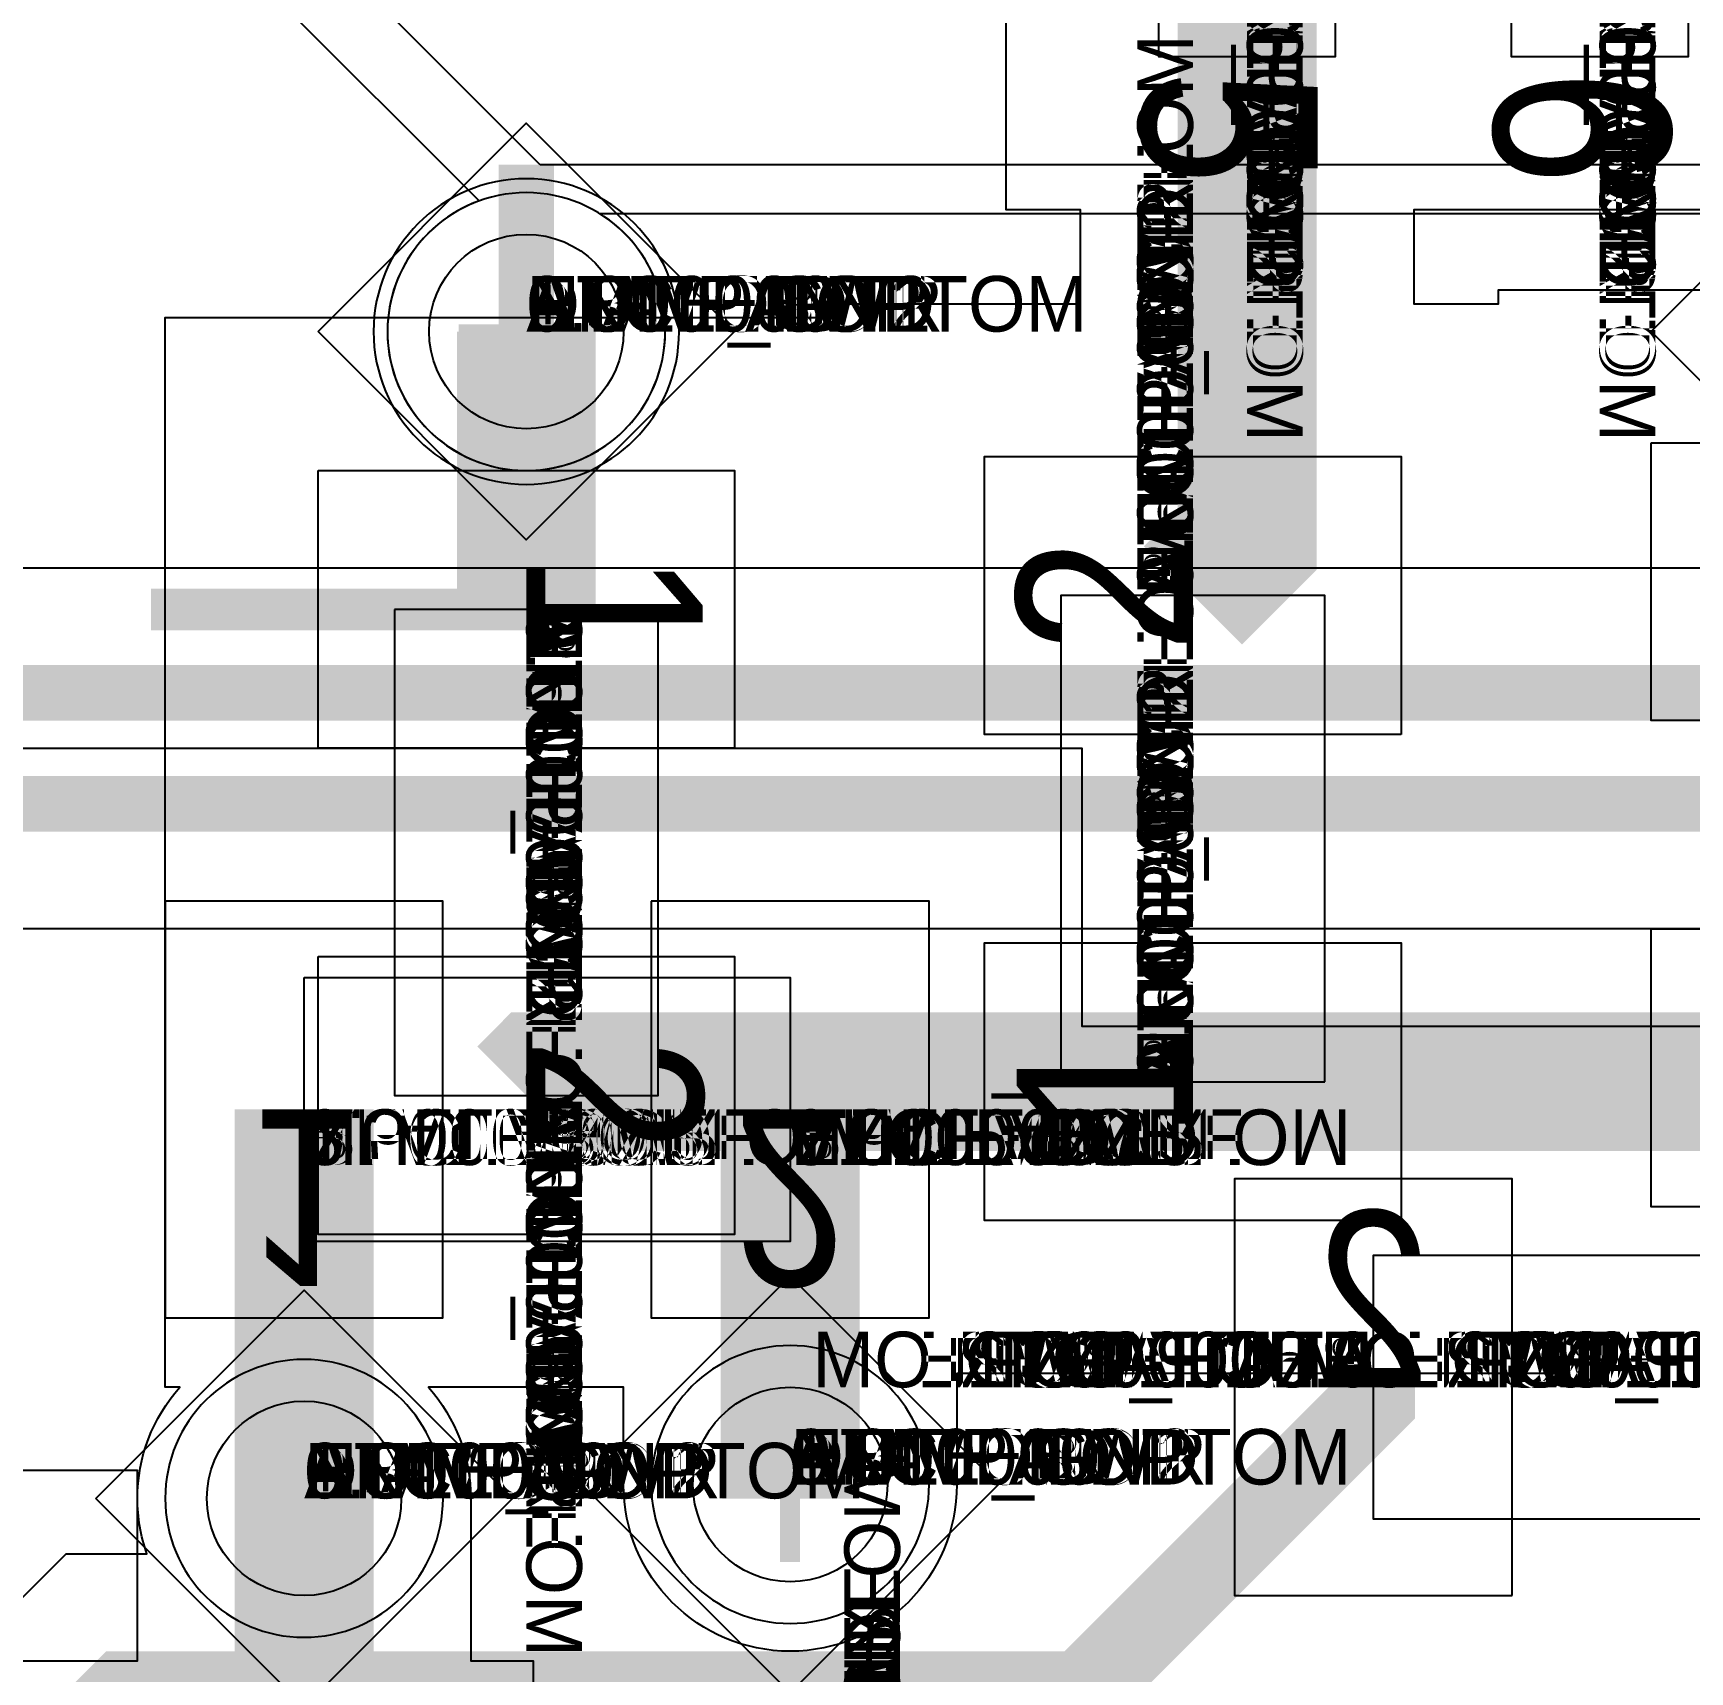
# Model space of a CAD drawing. Extents: x 0 to 323, y 0 to 320.
# Drawn here: x 44.84 to 50.8, y 254.18 to 260.08 of the extents above; entities that cross this region are included whole.
import ezdxf
from ezdxf.enums import TextEntityAlignment as Align

# ---------------------------------------------------------------- set-up
doc = ezdxf.new("R2010")
doc.units = 0
doc.header["$MEASUREMENT"] = 0
doc.layers.get('0').update_dxf_attribs({"linetype": 'CONTINUOUS'})
for name, color, linetype in [('CDN_FIGURES', 7, 'CONTINUOUS'), ('ETCH_BOTTOM', 7, 'CONTINUOUS'), ('ETCH_GND', 3, 'CONTINUOUS'), ('ETCH_INT1', 4, 'CONTINUOUS'), ('ETCH_INT2', 5, 'CONTINUOUS'), ('ETCH_PWR', 6, 'CONTINUOUS'), ('ETCH_TOP', 2, 'CONTINUOUS'), ('MANUFACTURING_NCLEGEND-1-6', 8, 'CONTINUOUS'), ('PACKAGE_GEOMETRY_ASSEMBLY_TOP', 11, 'CONTINUOUS'), ('PACKAGE_GEOMETRY_PIN_NUMBER', 9, 'CONTINUOUS')]:
    doc.layers.add(name, color=color, linetype=linetype)

# ---------------------------------------------------------------- blocks, each defined once
blk = doc.blocks.new('PAD_INFO')
for tag in ['SHAPE_TYPE', 'PAD_HEIGHT', 'PAD_LAYER', 'PAD_TYPE', 'PAD_WIDTH']:
    blk.add_attdef(tag, (0, 0), '', height=0.2)
at = {"flags": 2}
blk.add_attdef('CDN_TYPE', (0, 0), '', height=0.2, dxfattribs=at)
blk = doc.blocks.new('DRILL_INFO')
at = {"flags": 2}
blk.add_attdef('CDN_TYPE', (0, 0), '', height=0.2, dxfattribs=at)
for tag in ['FSHAPE', 'FCHAR', 'DRILL_HEIGHT', 'DIAMETER', 'PLATED', 'DRILL_WIDTH']:
    blk.add_attdef(tag, (0, 0), '', height=0.2)
blk = doc.blocks.new('VIA0700X0300')
at = {"layer": 'ETCH_BOTTOM'}
blk.add_circle((0, 0), 0.35, dxfattribs=at)
at = {"layer": 'ETCH_GND'}
blk.add_circle((0, 0), 0.35, dxfattribs=at)
at = {"layer": 'ETCH_INT1'}
blk.add_circle((0, 0), 0.35, dxfattribs=at)
at = {"layer": 'ETCH_INT2'}
blk.add_circle((0, 0), 0.35, dxfattribs=at)
at = {"layer": 'ETCH_PWR'}
blk.add_circle((0, 0), 0.35, dxfattribs=at)
at = {"layer": 'ETCH_TOP'}
blk.add_circle((0, 0), 0.35, dxfattribs=at)
ref = blk.add_blockref('PAD_INFO', (0, 0))
ref.add_attrib('PAD_LAYER', 'ETCH_TOP', (0, 0), dxfattribs={"height": 0.2})
ref.add_attrib('SHAPE_TYPE', 'NULL', (0, 0), dxfattribs={"height": 0.2})
ref.add_attrib('PAD_TYPE', 'ANTIPAD', (0, 0), dxfattribs={"height": 0.2})
ref.add_attrib('PAD_WIDTH', '0.000000', (0, 0), dxfattribs={"height": 0.2})
ref.add_attrib('PAD_HEIGHT', '0.000000', (0, 0), dxfattribs={"height": 0.2})
ref = blk.add_blockref('PAD_INFO', (0, 0))
ref.add_attrib('PAD_LAYER', 'ETCH_GND', (0, 0), dxfattribs={"height": 0.2})
ref.add_attrib('SHAPE_TYPE', 'NULL', (0, 0), dxfattribs={"height": 0.2})
ref.add_attrib('PAD_TYPE', 'ANTIPAD', (0, 0), dxfattribs={"height": 0.2})
ref.add_attrib('PAD_WIDTH', '0.000000', (0, 0), dxfattribs={"height": 0.2})
ref.add_attrib('PAD_HEIGHT', '0.000000', (0, 0), dxfattribs={"height": 0.2})
ref = blk.add_blockref('PAD_INFO', (0, 0))
ref.add_attrib('PAD_LAYER', 'ETCH_INT1', (0, 0), dxfattribs={"height": 0.2})
ref.add_attrib('SHAPE_TYPE', 'NULL', (0, 0), dxfattribs={"height": 0.2})
ref.add_attrib('PAD_TYPE', 'ANTIPAD', (0, 0), dxfattribs={"height": 0.2})
ref.add_attrib('PAD_WIDTH', '0.000000', (0, 0), dxfattribs={"height": 0.2})
ref.add_attrib('PAD_HEIGHT', '0.000000', (0, 0), dxfattribs={"height": 0.2})
ref = blk.add_blockref('PAD_INFO', (0, 0))
ref.add_attrib('PAD_LAYER', 'ETCH_INT2', (0, 0), dxfattribs={"height": 0.2})
ref.add_attrib('SHAPE_TYPE', 'NULL', (0, 0), dxfattribs={"height": 0.2})
ref.add_attrib('PAD_TYPE', 'ANTIPAD', (0, 0), dxfattribs={"height": 0.2})
ref.add_attrib('PAD_WIDTH', '0.000000', (0, 0), dxfattribs={"height": 0.2})
ref.add_attrib('PAD_HEIGHT', '0.000000', (0, 0), dxfattribs={"height": 0.2})
ref = blk.add_blockref('PAD_INFO', (0, 0))
ref.add_attrib('PAD_LAYER', 'ETCH_PWR', (0, 0), dxfattribs={"height": 0.2})
ref.add_attrib('SHAPE_TYPE', 'NULL', (0, 0), dxfattribs={"height": 0.2})
ref.add_attrib('PAD_TYPE', 'ANTIPAD', (0, 0), dxfattribs={"height": 0.2})
ref.add_attrib('PAD_WIDTH', '0.000000', (0, 0), dxfattribs={"height": 0.2})
ref.add_attrib('PAD_HEIGHT', '0.000000', (0, 0), dxfattribs={"height": 0.2})
ref = blk.add_blockref('PAD_INFO', (0, 0))
ref.add_attrib('PAD_LAYER', 'ETCH_BOTTOM', (0, 0), dxfattribs={"height": 0.2})
ref.add_attrib('SHAPE_TYPE', 'NULL', (0, 0), dxfattribs={"height": 0.2})
ref.add_attrib('PAD_TYPE', 'ANTIPAD', (0, 0), dxfattribs={"height": 0.2})
ref.add_attrib('PAD_WIDTH', '0.000000', (0, 0), dxfattribs={"height": 0.2})
ref.add_attrib('PAD_HEIGHT', '0.000000', (0, 0), dxfattribs={"height": 0.2})
ref = blk.add_blockref('PAD_INFO', (0, 0))
ref.add_attrib('PAD_LAYER', 'ETCH_TOP', (0, 0), dxfattribs={"height": 0.2})
ref.add_attrib('SHAPE_TYPE', 'NULL', (0, 0), dxfattribs={"height": 0.2})
ref.add_attrib('PAD_TYPE', 'THERMAL', (0, 0), dxfattribs={"height": 0.2})
ref.add_attrib('PAD_WIDTH', '0.000000', (0, 0), dxfattribs={"height": 0.2})
ref.add_attrib('PAD_HEIGHT', '0.000000', (0, 0), dxfattribs={"height": 0.2})
ref = blk.add_blockref('PAD_INFO', (0, 0))
ref.add_attrib('PAD_LAYER', 'ETCH_GND', (0, 0), dxfattribs={"height": 0.2})
ref.add_attrib('SHAPE_TYPE', 'NULL', (0, 0), dxfattribs={"height": 0.2})
ref.add_attrib('PAD_TYPE', 'THERMAL', (0, 0), dxfattribs={"height": 0.2})
ref.add_attrib('PAD_WIDTH', '0.000000', (0, 0), dxfattribs={"height": 0.2})
ref.add_attrib('PAD_HEIGHT', '0.000000', (0, 0), dxfattribs={"height": 0.2})
ref = blk.add_blockref('PAD_INFO', (0, 0))
ref.add_attrib('PAD_LAYER', 'ETCH_INT1', (0, 0), dxfattribs={"height": 0.2})
ref.add_attrib('SHAPE_TYPE', 'NULL', (0, 0), dxfattribs={"height": 0.2})
ref.add_attrib('PAD_TYPE', 'THERMAL', (0, 0), dxfattribs={"height": 0.2})
ref.add_attrib('PAD_WIDTH', '0.000000', (0, 0), dxfattribs={"height": 0.2})
ref.add_attrib('PAD_HEIGHT', '0.000000', (0, 0), dxfattribs={"height": 0.2})
ref = blk.add_blockref('PAD_INFO', (0, 0))
ref.add_attrib('PAD_LAYER', 'ETCH_INT2', (0, 0), dxfattribs={"height": 0.2})
ref.add_attrib('SHAPE_TYPE', 'NULL', (0, 0), dxfattribs={"height": 0.2})
ref.add_attrib('PAD_TYPE', 'THERMAL', (0, 0), dxfattribs={"height": 0.2})
ref.add_attrib('PAD_WIDTH', '0.000000', (0, 0), dxfattribs={"height": 0.2})
ref.add_attrib('PAD_HEIGHT', '0.000000', (0, 0), dxfattribs={"height": 0.2})
ref = blk.add_blockref('PAD_INFO', (0, 0))
ref.add_attrib('PAD_LAYER', 'ETCH_PWR', (0, 0), dxfattribs={"height": 0.2})
ref.add_attrib('SHAPE_TYPE', 'NULL', (0, 0), dxfattribs={"height": 0.2})
ref.add_attrib('PAD_TYPE', 'THERMAL', (0, 0), dxfattribs={"height": 0.2})
ref.add_attrib('PAD_WIDTH', '0.000000', (0, 0), dxfattribs={"height": 0.2})
ref.add_attrib('PAD_HEIGHT', '0.000000', (0, 0), dxfattribs={"height": 0.2})
ref = blk.add_blockref('PAD_INFO', (0, 0))
ref.add_attrib('PAD_LAYER', 'ETCH_BOTTOM', (0, 0), dxfattribs={"height": 0.2})
ref.add_attrib('SHAPE_TYPE', 'NULL', (0, 0), dxfattribs={"height": 0.2})
ref.add_attrib('PAD_TYPE', 'THERMAL', (0, 0), dxfattribs={"height": 0.2})
ref.add_attrib('PAD_WIDTH', '0.000000', (0, 0), dxfattribs={"height": 0.2})
ref.add_attrib('PAD_HEIGHT', '0.000000', (0, 0), dxfattribs={"height": 0.2})
ref = blk.add_blockref('PAD_INFO', (0, 0))
ref.add_attrib('PAD_LAYER', 'ETCH_TOP', (0, 0), dxfattribs={"height": 0.2})
ref.add_attrib('SHAPE_TYPE', 'CIRCLE', (0, 0), dxfattribs={"height": 0.2})
ref.add_attrib('PAD_TYPE', 'REGULAR', (0, 0), dxfattribs={"height": 0.2})
ref.add_attrib('PAD_WIDTH', '0.700000', (0, 0), dxfattribs={"height": 0.2})
ref.add_attrib('PAD_HEIGHT', '0.700000', (0, 0), dxfattribs={"height": 0.2})
ref = blk.add_blockref('PAD_INFO', (0, 0))
ref.add_attrib('PAD_LAYER', 'ETCH_GND', (0, 0), dxfattribs={"height": 0.2})
ref.add_attrib('SHAPE_TYPE', 'CIRCLE', (0, 0), dxfattribs={"height": 0.2})
ref.add_attrib('PAD_TYPE', 'REGULAR', (0, 0), dxfattribs={"height": 0.2})
ref.add_attrib('PAD_WIDTH', '0.700000', (0, 0), dxfattribs={"height": 0.2})
ref.add_attrib('PAD_HEIGHT', '0.700000', (0, 0), dxfattribs={"height": 0.2})
ref = blk.add_blockref('PAD_INFO', (0, 0))
ref.add_attrib('PAD_LAYER', 'ETCH_INT1', (0, 0), dxfattribs={"height": 0.2})
ref.add_attrib('SHAPE_TYPE', 'CIRCLE', (0, 0), dxfattribs={"height": 0.2})
ref.add_attrib('PAD_TYPE', 'REGULAR', (0, 0), dxfattribs={"height": 0.2})
ref.add_attrib('PAD_WIDTH', '0.700000', (0, 0), dxfattribs={"height": 0.2})
ref.add_attrib('PAD_HEIGHT', '0.700000', (0, 0), dxfattribs={"height": 0.2})
ref = blk.add_blockref('PAD_INFO', (0, 0))
ref.add_attrib('PAD_LAYER', 'ETCH_INT2', (0, 0), dxfattribs={"height": 0.2})
ref.add_attrib('SHAPE_TYPE', 'CIRCLE', (0, 0), dxfattribs={"height": 0.2})
ref.add_attrib('PAD_TYPE', 'REGULAR', (0, 0), dxfattribs={"height": 0.2})
ref.add_attrib('PAD_WIDTH', '0.700000', (0, 0), dxfattribs={"height": 0.2})
ref.add_attrib('PAD_HEIGHT', '0.700000', (0, 0), dxfattribs={"height": 0.2})
ref = blk.add_blockref('PAD_INFO', (0, 0))
ref.add_attrib('PAD_LAYER', 'ETCH_PWR', (0, 0), dxfattribs={"height": 0.2})
ref.add_attrib('SHAPE_TYPE', 'CIRCLE', (0, 0), dxfattribs={"height": 0.2})
ref.add_attrib('PAD_TYPE', 'REGULAR', (0, 0), dxfattribs={"height": 0.2})
ref.add_attrib('PAD_WIDTH', '0.700000', (0, 0), dxfattribs={"height": 0.2})
ref.add_attrib('PAD_HEIGHT', '0.700000', (0, 0), dxfattribs={"height": 0.2})
ref = blk.add_blockref('PAD_INFO', (0, 0))
ref.add_attrib('PAD_LAYER', 'ETCH_BOTTOM', (0, 0), dxfattribs={"height": 0.2})
ref.add_attrib('SHAPE_TYPE', 'CIRCLE', (0, 0), dxfattribs={"height": 0.2})
ref.add_attrib('PAD_TYPE', 'REGULAR', (0, 0), dxfattribs={"height": 0.2})
ref.add_attrib('PAD_WIDTH', '0.700000', (0, 0), dxfattribs={"height": 0.2})
ref.add_attrib('PAD_HEIGHT', '0.700000', (0, 0), dxfattribs={"height": 0.2})
ref = blk.add_blockref('DRILL_INFO', (0, 0))
ref.add_attrib('DIAMETER', '0.300000', (0, 0), dxfattribs={"height": 0.2})
ref.add_attrib('PLATED', 'PLATED', (0, 0), dxfattribs={"height": 0.2})
ref.add_attrib('FSHAPE', 'DIAMOND', (0, 0), dxfattribs={"height": 0.2})
ref.add_attrib('FCHAR', '+', (0, 0), dxfattribs={"height": 0.2})
ref.add_attrib('DRILL_WIDTH', '1.500000', (0, 0), dxfattribs={"height": 0.2})
ref.add_attrib('DRILL_HEIGHT', '1.500000', (0, 0), dxfattribs={"height": 0.2})
for tag in ['CDN_TYPE', 'PIN']:
    blk.add_attdef(tag, (0, 0), '', height=0.2)
at = {"flags": 2}
for tag in ['PSTKNAME', 'BBV']:
    blk.add_attdef(tag, (0, 0), '', height=0.2, dxfattribs=at)
blk = doc.blocks.new('FIGURE_DIAMOND')
at = {"layer": 'CDN_FIGURES'}
blk.add_lwpolyline([(-0.5, 0), (0, 0.5), (0.5, 0), (0, -0.5)], close=True, dxfattribs=at)
blk = doc.blocks.new('SMD50_25')
at = {"layer": 'ETCH_TOP'}
blk.add_lwpolyline([(-0.635, -0.3175), (-0.635, 0.3175), (0.635, 0.3175), (0.635, -0.3175)], close=True, dxfattribs=at)
ref = blk.add_blockref('PAD_INFO', (0, 0))
ref.add_attrib('PAD_LAYER', 'ETCH_TOP', (0, 0), dxfattribs={"height": 0.2})
ref.add_attrib('SHAPE_TYPE', 'NULL', (0, 0), dxfattribs={"height": 0.2})
ref.add_attrib('PAD_TYPE', 'ANTIPAD', (0, 0), dxfattribs={"height": 0.2})
ref.add_attrib('PAD_WIDTH', '0.000000', (0, 0), dxfattribs={"height": 0.2})
ref.add_attrib('PAD_HEIGHT', '0.000000', (0, 0), dxfattribs={"height": 0.2})
ref = blk.add_blockref('PAD_INFO', (0, 0))
ref.add_attrib('PAD_LAYER', 'ETCH_GND', (0, 0), dxfattribs={"height": 0.2})
ref.add_attrib('SHAPE_TYPE', 'NULL', (0, 0), dxfattribs={"height": 0.2})
ref.add_attrib('PAD_TYPE', 'ANTIPAD', (0, 0), dxfattribs={"height": 0.2})
ref.add_attrib('PAD_WIDTH', '0.000000', (0, 0), dxfattribs={"height": 0.2})
ref.add_attrib('PAD_HEIGHT', '0.000000', (0, 0), dxfattribs={"height": 0.2})
ref = blk.add_blockref('PAD_INFO', (0, 0))
ref.add_attrib('PAD_LAYER', 'ETCH_INT1', (0, 0), dxfattribs={"height": 0.2})
ref.add_attrib('SHAPE_TYPE', 'NULL', (0, 0), dxfattribs={"height": 0.2})
ref.add_attrib('PAD_TYPE', 'ANTIPAD', (0, 0), dxfattribs={"height": 0.2})
ref.add_attrib('PAD_WIDTH', '0.000000', (0, 0), dxfattribs={"height": 0.2})
ref.add_attrib('PAD_HEIGHT', '0.000000', (0, 0), dxfattribs={"height": 0.2})
ref = blk.add_blockref('PAD_INFO', (0, 0))
ref.add_attrib('PAD_LAYER', 'ETCH_INT2', (0, 0), dxfattribs={"height": 0.2})
ref.add_attrib('SHAPE_TYPE', 'NULL', (0, 0), dxfattribs={"height": 0.2})
ref.add_attrib('PAD_TYPE', 'ANTIPAD', (0, 0), dxfattribs={"height": 0.2})
ref.add_attrib('PAD_WIDTH', '0.000000', (0, 0), dxfattribs={"height": 0.2})
ref.add_attrib('PAD_HEIGHT', '0.000000', (0, 0), dxfattribs={"height": 0.2})
ref = blk.add_blockref('PAD_INFO', (0, 0))
ref.add_attrib('PAD_LAYER', 'ETCH_PWR', (0, 0), dxfattribs={"height": 0.2})
ref.add_attrib('SHAPE_TYPE', 'NULL', (0, 0), dxfattribs={"height": 0.2})
ref.add_attrib('PAD_TYPE', 'ANTIPAD', (0, 0), dxfattribs={"height": 0.2})
ref.add_attrib('PAD_WIDTH', '0.000000', (0, 0), dxfattribs={"height": 0.2})
ref.add_attrib('PAD_HEIGHT', '0.000000', (0, 0), dxfattribs={"height": 0.2})
ref = blk.add_blockref('PAD_INFO', (0, 0))
ref.add_attrib('PAD_LAYER', 'ETCH_BOTTOM', (0, 0), dxfattribs={"height": 0.2})
ref.add_attrib('SHAPE_TYPE', 'NULL', (0, 0), dxfattribs={"height": 0.2})
ref.add_attrib('PAD_TYPE', 'ANTIPAD', (0, 0), dxfattribs={"height": 0.2})
ref.add_attrib('PAD_WIDTH', '0.000000', (0, 0), dxfattribs={"height": 0.2})
ref.add_attrib('PAD_HEIGHT', '0.000000', (0, 0), dxfattribs={"height": 0.2})
ref = blk.add_blockref('PAD_INFO', (0, 0))
ref.add_attrib('PAD_LAYER', 'ETCH_TOP', (0, 0), dxfattribs={"height": 0.2})
ref.add_attrib('SHAPE_TYPE', 'NULL', (0, 0), dxfattribs={"height": 0.2})
ref.add_attrib('PAD_TYPE', 'THERMAL', (0, 0), dxfattribs={"height": 0.2})
ref.add_attrib('PAD_WIDTH', '0.000000', (0, 0), dxfattribs={"height": 0.2})
ref.add_attrib('PAD_HEIGHT', '0.000000', (0, 0), dxfattribs={"height": 0.2})
ref = blk.add_blockref('PAD_INFO', (0, 0))
ref.add_attrib('PAD_LAYER', 'ETCH_GND', (0, 0), dxfattribs={"height": 0.2})
ref.add_attrib('SHAPE_TYPE', 'NULL', (0, 0), dxfattribs={"height": 0.2})
ref.add_attrib('PAD_TYPE', 'THERMAL', (0, 0), dxfattribs={"height": 0.2})
ref.add_attrib('PAD_WIDTH', '0.000000', (0, 0), dxfattribs={"height": 0.2})
ref.add_attrib('PAD_HEIGHT', '0.000000', (0, 0), dxfattribs={"height": 0.2})
ref = blk.add_blockref('PAD_INFO', (0, 0))
ref.add_attrib('PAD_LAYER', 'ETCH_INT1', (0, 0), dxfattribs={"height": 0.2})
ref.add_attrib('SHAPE_TYPE', 'NULL', (0, 0), dxfattribs={"height": 0.2})
ref.add_attrib('PAD_TYPE', 'THERMAL', (0, 0), dxfattribs={"height": 0.2})
ref.add_attrib('PAD_WIDTH', '0.000000', (0, 0), dxfattribs={"height": 0.2})
ref.add_attrib('PAD_HEIGHT', '0.000000', (0, 0), dxfattribs={"height": 0.2})
ref = blk.add_blockref('PAD_INFO', (0, 0))
ref.add_attrib('PAD_LAYER', 'ETCH_INT2', (0, 0), dxfattribs={"height": 0.2})
ref.add_attrib('SHAPE_TYPE', 'NULL', (0, 0), dxfattribs={"height": 0.2})
ref.add_attrib('PAD_TYPE', 'THERMAL', (0, 0), dxfattribs={"height": 0.2})
ref.add_attrib('PAD_WIDTH', '0.000000', (0, 0), dxfattribs={"height": 0.2})
ref.add_attrib('PAD_HEIGHT', '0.000000', (0, 0), dxfattribs={"height": 0.2})
ref = blk.add_blockref('PAD_INFO', (0, 0))
ref.add_attrib('PAD_LAYER', 'ETCH_PWR', (0, 0), dxfattribs={"height": 0.2})
ref.add_attrib('SHAPE_TYPE', 'NULL', (0, 0), dxfattribs={"height": 0.2})
ref.add_attrib('PAD_TYPE', 'THERMAL', (0, 0), dxfattribs={"height": 0.2})
ref.add_attrib('PAD_WIDTH', '0.000000', (0, 0), dxfattribs={"height": 0.2})
ref.add_attrib('PAD_HEIGHT', '0.000000', (0, 0), dxfattribs={"height": 0.2})
ref = blk.add_blockref('PAD_INFO', (0, 0))
ref.add_attrib('PAD_LAYER', 'ETCH_BOTTOM', (0, 0), dxfattribs={"height": 0.2})
ref.add_attrib('SHAPE_TYPE', 'NULL', (0, 0), dxfattribs={"height": 0.2})
ref.add_attrib('PAD_TYPE', 'THERMAL', (0, 0), dxfattribs={"height": 0.2})
ref.add_attrib('PAD_WIDTH', '0.000000', (0, 0), dxfattribs={"height": 0.2})
ref.add_attrib('PAD_HEIGHT', '0.000000', (0, 0), dxfattribs={"height": 0.2})
ref = blk.add_blockref('PAD_INFO', (0, 0))
ref.add_attrib('PAD_LAYER', 'ETCH_TOP', (0, 0), dxfattribs={"height": 0.2})
ref.add_attrib('SHAPE_TYPE', 'RECTANGLE', (0, 0), dxfattribs={"height": 0.2})
ref.add_attrib('PAD_TYPE', 'REGULAR', (0, 0), dxfattribs={"height": 0.2})
ref.add_attrib('PAD_WIDTH', '1.270000', (0, 0), dxfattribs={"height": 0.2})
ref.add_attrib('PAD_HEIGHT', '0.635000', (0, 0), dxfattribs={"height": 0.2})
ref = blk.add_blockref('PAD_INFO', (0, 0))
ref.add_attrib('PAD_LAYER', 'ETCH_GND', (0, 0), dxfattribs={"height": 0.2})
ref.add_attrib('SHAPE_TYPE', 'NULL', (0, 0), dxfattribs={"height": 0.2})
ref.add_attrib('PAD_TYPE', 'REGULAR', (0, 0), dxfattribs={"height": 0.2})
ref.add_attrib('PAD_WIDTH', '0.000000', (0, 0), dxfattribs={"height": 0.2})
ref.add_attrib('PAD_HEIGHT', '0.000000', (0, 0), dxfattribs={"height": 0.2})
ref = blk.add_blockref('PAD_INFO', (0, 0))
ref.add_attrib('PAD_LAYER', 'ETCH_INT1', (0, 0), dxfattribs={"height": 0.2})
ref.add_attrib('SHAPE_TYPE', 'NULL', (0, 0), dxfattribs={"height": 0.2})
ref.add_attrib('PAD_TYPE', 'REGULAR', (0, 0), dxfattribs={"height": 0.2})
ref.add_attrib('PAD_WIDTH', '0.000000', (0, 0), dxfattribs={"height": 0.2})
ref.add_attrib('PAD_HEIGHT', '0.000000', (0, 0), dxfattribs={"height": 0.2})
ref = blk.add_blockref('PAD_INFO', (0, 0))
ref.add_attrib('PAD_LAYER', 'ETCH_INT2', (0, 0), dxfattribs={"height": 0.2})
ref.add_attrib('SHAPE_TYPE', 'NULL', (0, 0), dxfattribs={"height": 0.2})
ref.add_attrib('PAD_TYPE', 'REGULAR', (0, 0), dxfattribs={"height": 0.2})
ref.add_attrib('PAD_WIDTH', '0.000000', (0, 0), dxfattribs={"height": 0.2})
ref.add_attrib('PAD_HEIGHT', '0.000000', (0, 0), dxfattribs={"height": 0.2})
ref = blk.add_blockref('PAD_INFO', (0, 0))
ref.add_attrib('PAD_LAYER', 'ETCH_PWR', (0, 0), dxfattribs={"height": 0.2})
ref.add_attrib('SHAPE_TYPE', 'NULL', (0, 0), dxfattribs={"height": 0.2})
ref.add_attrib('PAD_TYPE', 'REGULAR', (0, 0), dxfattribs={"height": 0.2})
ref.add_attrib('PAD_WIDTH', '0.000000', (0, 0), dxfattribs={"height": 0.2})
ref.add_attrib('PAD_HEIGHT', '0.000000', (0, 0), dxfattribs={"height": 0.2})
ref = blk.add_blockref('PAD_INFO', (0, 0))
ref.add_attrib('PAD_LAYER', 'ETCH_BOTTOM', (0, 0), dxfattribs={"height": 0.2})
ref.add_attrib('SHAPE_TYPE', 'NULL', (0, 0), dxfattribs={"height": 0.2})
ref.add_attrib('PAD_TYPE', 'REGULAR', (0, 0), dxfattribs={"height": 0.2})
ref.add_attrib('PAD_WIDTH', '0.000000', (0, 0), dxfattribs={"height": 0.2})
ref.add_attrib('PAD_HEIGHT', '0.000000', (0, 0), dxfattribs={"height": 0.2})
ref = blk.add_blockref('DRILL_INFO', (0, 0))
ref.add_attrib('DIAMETER', '0.000000', (0, 0), dxfattribs={"height": 0.2})
ref.add_attrib('PLATED', 'NON_PLATED', (0, 0), dxfattribs={"height": 0.2})
ref.add_attrib('FSHAPE', 'NULL', (0, 0), dxfattribs={"height": 0.2})
ref.add_attrib('DRILL_WIDTH', '0.000000', (0, 0), dxfattribs={"height": 0.2})
ref.add_attrib('DRILL_HEIGHT', '0.000000', (0, 0), dxfattribs={"height": 0.2})
for tag in ['CDN_TYPE', 'PIN']:
    blk.add_attdef(tag, (0, 0), '', height=0.2)
at = {"flags": 2}
for tag in ['PSTKNAME', 'BBV']:
    blk.add_attdef(tag, (0, 0), '', height=0.2, dxfattribs=at)
blk = doc.blocks.new('SOIC8')
at = {"layer": 'ETCH_TOP'}
ref = blk.add_blockref('SMD50_25', (2.4765, -1.905), dxfattribs=at)
ref.add_attrib('CDN_TYPE', 'PIN', (0, 0), dxfattribs={"height": 0.2})
ref.add_attrib('PIN', '5', (0, 0), dxfattribs={"height": 0.2})
ref = blk.add_blockref('SMD50_25', (2.4765, -0.635), dxfattribs=at)
ref.add_attrib('CDN_TYPE', 'PIN', (0, 0), dxfattribs={"height": 0.2})
ref.add_attrib('PIN', '6', (0, 0), dxfattribs={"height": 0.2})
at = {"flags": 2}
for tag in ['SYMBOL_TYPE', 'CDN_TYPE', 'REFDES']:
    blk.add_attdef(tag, (0, 0), '', height=0.2, dxfattribs=at)
blk = doc.blocks.new('RC1000X1500TS')
at = {"layer": 'ETCH_TOP'}
blk.add_lwpolyline([(-0.5, -0.75), (-0.5, 0.75), (0.5, 0.75), (0.5, -0.75)], close=True, dxfattribs=at)
ref = blk.add_blockref('PAD_INFO', (0, 0))
ref.add_attrib('PAD_LAYER', 'ETCH_TOP', (0, 0), dxfattribs={"height": 0.2})
ref.add_attrib('SHAPE_TYPE', 'NULL', (0, 0), dxfattribs={"height": 0.2})
ref.add_attrib('PAD_TYPE', 'ANTIPAD', (0, 0), dxfattribs={"height": 0.2})
ref.add_attrib('PAD_WIDTH', '0.000000', (0, 0), dxfattribs={"height": 0.2})
ref.add_attrib('PAD_HEIGHT', '0.000000', (0, 0), dxfattribs={"height": 0.2})
ref = blk.add_blockref('PAD_INFO', (0, 0))
ref.add_attrib('PAD_LAYER', 'ETCH_GND', (0, 0), dxfattribs={"height": 0.2})
ref.add_attrib('SHAPE_TYPE', 'NULL', (0, 0), dxfattribs={"height": 0.2})
ref.add_attrib('PAD_TYPE', 'ANTIPAD', (0, 0), dxfattribs={"height": 0.2})
ref.add_attrib('PAD_WIDTH', '0.000000', (0, 0), dxfattribs={"height": 0.2})
ref.add_attrib('PAD_HEIGHT', '0.000000', (0, 0), dxfattribs={"height": 0.2})
ref = blk.add_blockref('PAD_INFO', (0, 0))
ref.add_attrib('PAD_LAYER', 'ETCH_INT1', (0, 0), dxfattribs={"height": 0.2})
ref.add_attrib('SHAPE_TYPE', 'NULL', (0, 0), dxfattribs={"height": 0.2})
ref.add_attrib('PAD_TYPE', 'ANTIPAD', (0, 0), dxfattribs={"height": 0.2})
ref.add_attrib('PAD_WIDTH', '0.000000', (0, 0), dxfattribs={"height": 0.2})
ref.add_attrib('PAD_HEIGHT', '0.000000', (0, 0), dxfattribs={"height": 0.2})
ref = blk.add_blockref('PAD_INFO', (0, 0))
ref.add_attrib('PAD_LAYER', 'ETCH_INT2', (0, 0), dxfattribs={"height": 0.2})
ref.add_attrib('SHAPE_TYPE', 'NULL', (0, 0), dxfattribs={"height": 0.2})
ref.add_attrib('PAD_TYPE', 'ANTIPAD', (0, 0), dxfattribs={"height": 0.2})
ref.add_attrib('PAD_WIDTH', '0.000000', (0, 0), dxfattribs={"height": 0.2})
ref.add_attrib('PAD_HEIGHT', '0.000000', (0, 0), dxfattribs={"height": 0.2})
ref = blk.add_blockref('PAD_INFO', (0, 0))
ref.add_attrib('PAD_LAYER', 'ETCH_PWR', (0, 0), dxfattribs={"height": 0.2})
ref.add_attrib('SHAPE_TYPE', 'NULL', (0, 0), dxfattribs={"height": 0.2})
ref.add_attrib('PAD_TYPE', 'ANTIPAD', (0, 0), dxfattribs={"height": 0.2})
ref.add_attrib('PAD_WIDTH', '0.000000', (0, 0), dxfattribs={"height": 0.2})
ref.add_attrib('PAD_HEIGHT', '0.000000', (0, 0), dxfattribs={"height": 0.2})
ref = blk.add_blockref('PAD_INFO', (0, 0))
ref.add_attrib('PAD_LAYER', 'ETCH_BOTTOM', (0, 0), dxfattribs={"height": 0.2})
ref.add_attrib('SHAPE_TYPE', 'NULL', (0, 0), dxfattribs={"height": 0.2})
ref.add_attrib('PAD_TYPE', 'ANTIPAD', (0, 0), dxfattribs={"height": 0.2})
ref.add_attrib('PAD_WIDTH', '0.000000', (0, 0), dxfattribs={"height": 0.2})
ref.add_attrib('PAD_HEIGHT', '0.000000', (0, 0), dxfattribs={"height": 0.2})
ref = blk.add_blockref('PAD_INFO', (0, 0))
ref.add_attrib('PAD_LAYER', 'ETCH_TOP', (0, 0), dxfattribs={"height": 0.2})
ref.add_attrib('SHAPE_TYPE', 'NULL', (0, 0), dxfattribs={"height": 0.2})
ref.add_attrib('PAD_TYPE', 'THERMAL', (0, 0), dxfattribs={"height": 0.2})
ref.add_attrib('PAD_WIDTH', '0.000000', (0, 0), dxfattribs={"height": 0.2})
ref.add_attrib('PAD_HEIGHT', '0.000000', (0, 0), dxfattribs={"height": 0.2})
ref = blk.add_blockref('PAD_INFO', (0, 0))
ref.add_attrib('PAD_LAYER', 'ETCH_GND', (0, 0), dxfattribs={"height": 0.2})
ref.add_attrib('SHAPE_TYPE', 'NULL', (0, 0), dxfattribs={"height": 0.2})
ref.add_attrib('PAD_TYPE', 'THERMAL', (0, 0), dxfattribs={"height": 0.2})
ref.add_attrib('PAD_WIDTH', '0.000000', (0, 0), dxfattribs={"height": 0.2})
ref.add_attrib('PAD_HEIGHT', '0.000000', (0, 0), dxfattribs={"height": 0.2})
ref = blk.add_blockref('PAD_INFO', (0, 0))
ref.add_attrib('PAD_LAYER', 'ETCH_INT1', (0, 0), dxfattribs={"height": 0.2})
ref.add_attrib('SHAPE_TYPE', 'NULL', (0, 0), dxfattribs={"height": 0.2})
ref.add_attrib('PAD_TYPE', 'THERMAL', (0, 0), dxfattribs={"height": 0.2})
ref.add_attrib('PAD_WIDTH', '0.000000', (0, 0), dxfattribs={"height": 0.2})
ref.add_attrib('PAD_HEIGHT', '0.000000', (0, 0), dxfattribs={"height": 0.2})
ref = blk.add_blockref('PAD_INFO', (0, 0))
ref.add_attrib('PAD_LAYER', 'ETCH_INT2', (0, 0), dxfattribs={"height": 0.2})
ref.add_attrib('SHAPE_TYPE', 'NULL', (0, 0), dxfattribs={"height": 0.2})
ref.add_attrib('PAD_TYPE', 'THERMAL', (0, 0), dxfattribs={"height": 0.2})
ref.add_attrib('PAD_WIDTH', '0.000000', (0, 0), dxfattribs={"height": 0.2})
ref.add_attrib('PAD_HEIGHT', '0.000000', (0, 0), dxfattribs={"height": 0.2})
ref = blk.add_blockref('PAD_INFO', (0, 0))
ref.add_attrib('PAD_LAYER', 'ETCH_PWR', (0, 0), dxfattribs={"height": 0.2})
ref.add_attrib('SHAPE_TYPE', 'NULL', (0, 0), dxfattribs={"height": 0.2})
ref.add_attrib('PAD_TYPE', 'THERMAL', (0, 0), dxfattribs={"height": 0.2})
ref.add_attrib('PAD_WIDTH', '0.000000', (0, 0), dxfattribs={"height": 0.2})
ref.add_attrib('PAD_HEIGHT', '0.000000', (0, 0), dxfattribs={"height": 0.2})
ref = blk.add_blockref('PAD_INFO', (0, 0))
ref.add_attrib('PAD_LAYER', 'ETCH_BOTTOM', (0, 0), dxfattribs={"height": 0.2})
ref.add_attrib('SHAPE_TYPE', 'NULL', (0, 0), dxfattribs={"height": 0.2})
ref.add_attrib('PAD_TYPE', 'THERMAL', (0, 0), dxfattribs={"height": 0.2})
ref.add_attrib('PAD_WIDTH', '0.000000', (0, 0), dxfattribs={"height": 0.2})
ref.add_attrib('PAD_HEIGHT', '0.000000', (0, 0), dxfattribs={"height": 0.2})
ref = blk.add_blockref('PAD_INFO', (0, 0))
ref.add_attrib('PAD_LAYER', 'ETCH_GND', (0, 0), dxfattribs={"height": 0.2})
ref.add_attrib('SHAPE_TYPE', 'NULL', (0, 0), dxfattribs={"height": 0.2})
ref.add_attrib('PAD_TYPE', 'REGULAR', (0, 0), dxfattribs={"height": 0.2})
ref.add_attrib('PAD_WIDTH', '0.000000', (0, 0), dxfattribs={"height": 0.2})
ref.add_attrib('PAD_HEIGHT', '0.000000', (0, 0), dxfattribs={"height": 0.2})
ref = blk.add_blockref('PAD_INFO', (0, 0))
ref.add_attrib('PAD_LAYER', 'ETCH_INT1', (0, 0), dxfattribs={"height": 0.2})
ref.add_attrib('SHAPE_TYPE', 'NULL', (0, 0), dxfattribs={"height": 0.2})
ref.add_attrib('PAD_TYPE', 'REGULAR', (0, 0), dxfattribs={"height": 0.2})
ref.add_attrib('PAD_WIDTH', '0.000000', (0, 0), dxfattribs={"height": 0.2})
ref.add_attrib('PAD_HEIGHT', '0.000000', (0, 0), dxfattribs={"height": 0.2})
ref = blk.add_blockref('PAD_INFO', (0, 0))
ref.add_attrib('PAD_LAYER', 'ETCH_INT2', (0, 0), dxfattribs={"height": 0.2})
ref.add_attrib('SHAPE_TYPE', 'NULL', (0, 0), dxfattribs={"height": 0.2})
ref.add_attrib('PAD_TYPE', 'REGULAR', (0, 0), dxfattribs={"height": 0.2})
ref.add_attrib('PAD_WIDTH', '0.000000', (0, 0), dxfattribs={"height": 0.2})
ref.add_attrib('PAD_HEIGHT', '0.000000', (0, 0), dxfattribs={"height": 0.2})
ref = blk.add_blockref('PAD_INFO', (0, 0))
ref.add_attrib('PAD_LAYER', 'ETCH_PWR', (0, 0), dxfattribs={"height": 0.2})
ref.add_attrib('SHAPE_TYPE', 'NULL', (0, 0), dxfattribs={"height": 0.2})
ref.add_attrib('PAD_TYPE', 'REGULAR', (0, 0), dxfattribs={"height": 0.2})
ref.add_attrib('PAD_WIDTH', '0.000000', (0, 0), dxfattribs={"height": 0.2})
ref.add_attrib('PAD_HEIGHT', '0.000000', (0, 0), dxfattribs={"height": 0.2})
ref = blk.add_blockref('PAD_INFO', (0, 0))
ref.add_attrib('PAD_LAYER', 'ETCH_BOTTOM', (0, 0), dxfattribs={"height": 0.2})
ref.add_attrib('SHAPE_TYPE', 'NULL', (0, 0), dxfattribs={"height": 0.2})
ref.add_attrib('PAD_TYPE', 'REGULAR', (0, 0), dxfattribs={"height": 0.2})
ref.add_attrib('PAD_WIDTH', '0.000000', (0, 0), dxfattribs={"height": 0.2})
ref.add_attrib('PAD_HEIGHT', '0.000000', (0, 0), dxfattribs={"height": 0.2})
ref = blk.add_blockref('DRILL_INFO', (0, 0))
ref.add_attrib('DIAMETER', '0.000000', (0, 0), dxfattribs={"height": 0.2})
ref.add_attrib('PLATED', 'PLATED', (0, 0), dxfattribs={"height": 0.2})
ref.add_attrib('FSHAPE', 'NULL', (0, 0), dxfattribs={"height": 0.2})
ref.add_attrib('DRILL_WIDTH', '0.000000', (0, 0), dxfattribs={"height": 0.2})
ref.add_attrib('DRILL_HEIGHT', '0.000000', (0, 0), dxfattribs={"height": 0.2})
ref = blk.add_blockref('PAD_INFO', (0, 0))
ref.add_attrib('PAD_LAYER', 'ETCH_TOP', (0, 0), dxfattribs={"height": 0.2})
ref.add_attrib('SHAPE_TYPE', 'RECTANGLE', (0, 0), dxfattribs={"height": 0.2})
ref.add_attrib('PAD_TYPE', 'REGULAR', (0, 0), dxfattribs={"height": 0.2})
ref.add_attrib('PAD_WIDTH', '1.000000', (0, 0), dxfattribs={"height": 0.2})
ref.add_attrib('PAD_HEIGHT', '1.500000', (0, 0), dxfattribs={"height": 0.2})
for tag in ['CDN_TYPE', 'PIN']:
    blk.add_attdef(tag, (0, 0), '', height=0.2)
at = {"flags": 2}
for tag in ['PSTKNAME', 'BBV']:
    blk.add_attdef(tag, (0, 0), '', height=0.2, dxfattribs=at)
blk = doc.blocks.new('F56')
at = {"layer": 'PACKAGE_GEOMETRY_ASSEMBLY_TOP'}
blk.add_lwpolyline([(0, -0.475), (1.75, -0.475), (1.75, 0.475), (0, 0.475)], close=True, dxfattribs=at)
at = {"layer": 'ETCH_TOP'}
ref = blk.add_blockref('RC1000X1500TS', (0, 0), dxfattribs=at)
ref.add_attrib('CDN_TYPE', 'PIN', (0, 0), dxfattribs={"height": 0.2})
ref.add_attrib('PIN', '1', (0, 0), dxfattribs={"height": 0.2})
ref = blk.add_blockref('RC1000X1500TS', (1.75, 0), dxfattribs=at)
ref.add_attrib('CDN_TYPE', 'PIN', (0, 0), dxfattribs={"height": 0.2})
ref.add_attrib('PIN', '2', (0, 0), dxfattribs={"height": 0.2})
at = {"flags": 2}
for tag in ['SYMBOL_TYPE', 'CDN_TYPE', 'REFDES']:
    blk.add_attdef(tag, (0, 0), '', height=0.2, dxfattribs=at)

msp = doc.modelspace()

# ---------------------------------------------------------------- linework, layer by layer
at = {"layer": 'ETCH_BOTTOM'}
for points, format in [([(46.6126, 259.0055, 0.2, 0.2, 0), (46.6126, 259.6063, 0.2, 0.2, 0)], "xyseb"), ([(46.6126, 258.4047, 0.2, 0.2, 0), (46.6126, 259.0055, 0.2, 0.2, 0)], "xyseb"), ([(43.7875, 253.4376), (44.9555, 254.6056), (45.2468, 254.6056, -0.085109), (45.2125, 254.8055), (45.2125, 254.9054), (44.7625, 254.9054), (44.7625, 257.5056), (48.6127, 257.5056), (48.6127, 256.5056), (52.4627, 256.5056), (52.4627, 255.0041), (52.7127, 254.7541), (52.7127, 253.8556)], "xyb"), ([(45.8126, 256.2055, 0.5, 0.5, 0), (45.8126, 254.8055, 0.5, 0.5, 0)], "xyseb"), ([(47.5626, 256.2055, 0.5, 0.5, 0), (47.5626, 254.8555, 0.5, 0.5, 0)], "xyseb"), ([(44.2876, 252.0305, 0.3, 0.3, 0), (44.2876, 253.2305, 0.3, 0.3, 0), (45.1626, 254.1055, 0.3, 0.3, 0), (48.6126, 254.1055, 0.3, 0.3, 0), (49.6626, 255.1555, 0.3, 0.3, 0), (49.6626, 255.2055, 0.3, 0.3, 0)], "xyseb")]:
    msp.add_lwpolyline(points, format=format, dxfattribs=at)
msp.add_lwpolyline([(47.1627, 259.0055, 1), (46.0625, 259.0055, 1)], format="xyb", close=True, dxfattribs=at)
at = {"layer": 'ETCH_GND'}
for points in [[(48.0627, 254.8555, 1), (47.0625, 254.8555, 1)], [(46.3127, 254.8055, 1), (45.3125, 254.8055, 1)]]:
    msp.add_lwpolyline(points, format="xyb", close=True, dxfattribs=at)
at = {"layer": 'ETCH_INT1'}
for points, format in [([(141.7552, 268.6655, 0.2, 0.2, 0), (141.3826, 269.0381, 0.2, 0.2, 0), (141.3826, 269.5812, 0.2, 0.2, 0), (140.3883, 270.5755, 0.2, 0.2, 0), (135.7469, 270.5755, 0.2, 0.2, 0), (129.2169, 264.0455, 0.2, 0.2, 0), (128.4969, 264.0455, 0.2, 0.2, 0), (126.9269, 262.4755, 0.2, 0.2, 0), (116.6469, 262.4755, 0.2, 0.2, 0), (111.8269, 257.6555, 0.2, 0.2, 0), (83.964, 257.6555, 0.2, 0.2, 0), (83.914, 257.7055, 0.2, 0.2, 0), (42.8583, 257.7055, 0.2, 0.2, 0), (40.6583, 259.9055, 0.2, 0.2, 0), (32.1183, 259.9055, 0.2, 0.2, 0), (31.2883, 260.7355, 0.2, 0.2, 0), (24.2869, 260.7355, 0.2, 0.2, 0), (22.2326, 258.6812, 0.2, 0.2, 0), (22.2326, 245.0912, 0.2, 0.2, 0), (17.6669, 240.5255, 0.2, 0.2, 0), (12.0269, 240.5255, 0.2, 0.2, 0), (11.4768, 239.9755, 0.2, 0.2, 0), (10.0426, 239.9755, 0.2, 0.2, 0), (8.9926, 238.9255, 0.2, 0.2, 0)], "xyseb"), ([(10.9926, 238.9255, 0.2, 0.2, 0), (12.1926, 240.1255, 0.2, 0.2, 0), (17.8326, 240.1255, 0.2, 0.2, 0), (22.6326, 244.9255, 0.2, 0.2, 0), (22.6326, 258.5155, 0.2, 0.2, 0), (24.4526, 260.3355, 0.2, 0.2, 0), (31.1226, 260.3355, 0.2, 0.2, 0), (31.9526, 259.5055, 0.2, 0.2, 0), (40.4926, 259.5055, 0.2, 0.2, 0), (42.6926, 257.3055, 0.2, 0.2, 0), (83.7483, 257.3055, 0.2, 0.2, 0), (83.7983, 257.2555, 0.2, 0.2, 0), (111.9926, 257.2555, 0.2, 0.2, 0), (116.8126, 262.0755, 0.2, 0.2, 0), (127.0926, 262.0755, 0.2, 0.2, 0), (128.6626, 263.6455, 0.2, 0.2, 0), (129.3826, 263.6455, 0.2, 0.2, 0), (135.9126, 270.1755, 0.2, 0.2, 0), (140.2226, 270.1755, 0.2, 0.2, 0), (140.9826, 269.4155, 0.2, 0.2, 0), (140.9826, 269.038, 0.2, 0.2, 0), (140.6101, 268.6655, 0.2, 0.2, 0)], "xyseb"), ([(32.3047, 260.3556), (40.8447, 260.3556), (43.0447, 258.1556), (56.9942, 258.1556, -4.349856), (57.431, 258.1556), (71.4355, 258.1556, -1.362386), (72.3897, 258.1556), (75.9624, 258.1556, -1.999001), (76.7628, 258.1556), (83.7226, 258.1556, -1.291117), (84.6897, 258.1056), (86.2542, 258.1056, -1.52703)], "xyb"), ([(112.179, 256.8054), (83.6119, 256.8054), (83.5619, 256.8554), (42.5062, 256.8554), (40.3062, 259.0554), (36.6897, 259.0554, -1.362386)], "xyb")]:
    msp.add_lwpolyline(points, format=format, dxfattribs=at)
for points in [[(47.1127, 259.0055, 1), (46.1125, 259.0055, 1)], [(48.0627, 254.8555, 1), (47.0625, 254.8555, 1)], [(46.3127, 254.8055, 1), (45.3125, 254.8055, 1)]]:
    msp.add_lwpolyline(points, format="xyb", close=True, dxfattribs=at)
at = {"layer": 'ETCH_INT2'}
for points in [[(46.6126, 259.5056, 1), (46.6126, 258.5054, 1)], [(47.5626, 255.3556, 1), (47.5626, 254.3554, 1)], [(45.8126, 255.3056, 1), (45.8126, 254.3054, 1)]]:
    msp.add_lwpolyline(points, format="xyb", close=True, dxfattribs=at)
at = {"layer": 'ETCH_PWR'}
for points in [[(24.3626, 272.2055), (24.3626, 261.6555), (26.4376, 259.5805), (29.4325, 259.5805, 2.170747), (30.1927, 259.5805), (41.4126, 259.5805), (42.2376, 260.4055), (45.5126, 260.4055), (46.4424, 259.4757, 4.356831), (46.8762, 259.4305), (51.149, 259.4305, 3.509522), (51.6762, 259.4305), (60.6876, 259.4305), (61.5126, 258.6055), (71.5125, 258.6055, 1.9997), (72.3127, 258.6055), (75.4626, 258.6055), (76.2126, 259.3555), (117.8626, 259.3555)], [(110.0286, 259.6055), (76.1126, 259.6055), (75.3126, 258.8055), (71.9221, 258.8055, 0.009499), (71.9031, 258.8055), (61.6626, 258.8055), (60.8626, 259.6055), (46.6626, 259.6055), (45.6626, 260.6055), (42.0626, 260.6055), (41.3626, 259.9055), (26.5626, 259.9055), (24.5626, 261.9055), (24.5626, 265.9555)]]:
    msp.add_lwpolyline(points, format="xyb", dxfattribs=at)
for points in [[(48.0627, 254.8555, 1), (47.0625, 254.8555, 1)], [(46.3127, 254.8055, 1), (45.3125, 254.8055, 1)]]:
    msp.add_lwpolyline(points, format="xyb", close=True, dxfattribs=at)
at = {"layer": 'ETCH_TOP'}
for points, format in [([(44.2875, 253.9643), (44.2875, 254.2206), (45.2125, 254.2206), (45.2125, 254.8055, -0.184397), (45.3652, 255.2054), (45.3125, 255.2054), (45.3125, 259.0556), (47.7125, 259.0556), (47.7125, 259.1056), (48.6075, 259.1056), (48.6075, 259.4439), (48.34, 259.4439), (48.34, 261.8141), (51.1475, 261.8141), (51.1475, 261.8205, -0.063198), (51.1665, 261.9704), (45.5154, 261.9704), (45.0004, 261.4554), (32.9362, 261.4554)], "xyb"), ([(49.2076, 260.629, 0.5, 0.5, 0), (49.2076, 258.2505, 0.5, 0.5, 0), (49.0126, 258.0555, 0.5, 0.5, 0)], "xyseb"), ([(46.6126, 258.0055, 0.5, 0.5, 0), (46.6126, 259.0055, 0.5, 0.5, 0)], "xyseb"), ([(45.2618, 258.0055, 0.15, 0.15, 0), (46.6126, 258.0055, 0.15, 0.15, 0)], "xyseb"), ([(47.6126, 256.3055, 0.5, 0.5, 0), (46.6626, 256.3055, 0.5, 0.5, 0), (46.6126, 256.2555, 0.5, 0.5, 0)], "xyseb"), ([(47.5626, 254.8555, 0.5, 0.5, 0), (47.5626, 256.2555, 0.5, 0.5, 0), (47.6126, 256.3055, 0.5, 0.5, 0)], "xyseb"), ([(49.0126, 256.3055, 0.5, 0.5, 0), (47.6126, 256.3055, 0.5, 0.5, 0)], "xyseb"), ([(49.0126, 256.3055, 0.5, 0.5, 0), (51.3626, 256.3055, 0.5, 0.5, 0), (51.4126, 256.3555, 0.5, 0.5, 0)], "xyseb"), ([(52.7127, 255.3054), (50.3127, 255.3054), (50.3127, 255.2554), (48.1627, 255.2554), (48.1627, 254.8555, -1), (46.9625, 254.8555), (46.9625, 255.2054), (46.26, 255.2054, -0.184397), (46.4127, 254.8055), (46.4127, 254.2206), (46.6377, 254.2206), (46.6377, 253.8876, -0.9044)], "xyb"), ([(45.8126, 254.8055, 0.5, 0.5, 0), (45.8126, 253.6405, 0.5, 0.5, 0), (45.4626, 253.2905, 0.5, 0.5, 0)], "xyseb")]:
    msp.add_lwpolyline(points, format=format, dxfattribs=at)
msp.add_lwpolyline([(53.8852, 259.4439), (49.8077, 259.4439), (49.8077, 259.1056), (50.1125, 259.1056), (50.1125, 259.1556), (52.7127, 259.1556)], dxfattribs=at)

# ---------------------------------------------------------------- block references
for name, p, rotation in [('SOIC8', (51.1126, 263.1055), 270), ('F56', (49.0126, 256.3055), 90), ('F56', (51.4126, 258.1055), 270), ('F56', (46.6126, 258.0055), 270)]:
    msp.add_blockref(name, p, dxfattribs=dict(rotation=rotation))
at = {"xscale": -1}
for p, rotation in [((45.8126, 256.2055), 180), ((47.7576, 251.1775), 270)]:
    msp.add_blockref('F56', p, dxfattribs=dict(at, rotation=rotation))
msp.add_blockref('F56', (51.4126, 255.2055), dxfattribs=at)
at = {"layer": 'ETCH_TOP'}
for p in [(46.6126, 259.0055), (47.5626, 254.8555), (45.8126, 254.8055)]:
    msp.add_blockref('VIA0700X0300', p, dxfattribs=at)
at = {"layer": 'MANUFACTURING_NCLEGEND-1-6', "xscale": 1.5, "yscale": 1.5}
for p in [(46.6126, 259.0055), (51.4126, 259.0055), (47.5626, 254.8555), (45.8126, 254.8055)]:
    msp.add_blockref('FIGURE_DIAMOND', p, dxfattribs=at)

# ---------------------------------------------------------------- texts
at = {"layer": 'MANUFACTURING_NCLEGEND-1-6'}
for p in [(46.6126, 259.0055), (45.8126, 254.8055), (47.5626, 254.8555)]:
    msp.add_text('+', height=0.75, dxfattribs=at).set_placement(p, align=Align.MIDDLE_CENTER)
at = {"layer": 'PACKAGE_GEOMETRY_PIN_NUMBER', "width": 0.88}
for s, rotation, p in [('5', 270, (48.8266, 259.74)), ('6', 270, (50.0966, 259.74)), ('2', 90, (49.0126, 258.0555)), ('1', 270, (46.6126, 258.0055)), ('1', 90, (49.0126, 256.3055)), ('2', 270, (46.6126, 256.2555))]:
    msp.add_text(s, height=0.635, rotation=rotation, dxfattribs=at).set_placement(p, align=Align.CENTER)
at = {"layer": 'PACKAGE_GEOMETRY_PIN_NUMBER', "text_generation_flag": 2, "width": 0.88}
for s, p in [('1', (45.8126, 256.2055)), ('2', (47.5626, 256.2055))]:
    msp.add_text(s, height=0.635, rotation=180, dxfattribs=at).set_placement(p, align=Align.CENTER)
msp.add_text('2', height=0.635, dxfattribs=at).set_placement((49.6626, 255.2055), align=Align.CENTER)

doc.saveas('drawing.dxf')
